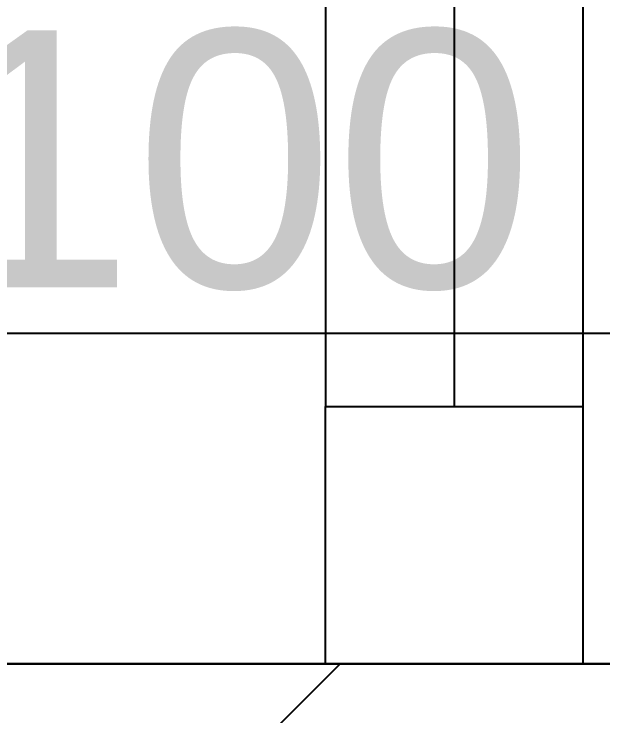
# Model space of a CAD drawing. Header units: millimetres. Extents: x 1417 to 35090, y -5751 to 14938.
# Drawn here: x 4586.6 to 4701.1, y -1785.5 to -1649.1 of the extents above; entities that cross this region are included whole.
import ezdxf

# ---------------------------------------------------------------- set-up
doc = ezdxf.new("R2010")
doc.units = ezdxf.units.MM
doc.styles.get("Standard").update_dxf_attribs({"font": 'arial.ttf'})

msp = doc.modelspace()

# ---------------------------------------------------------------- linework, layer by layer
for p, q in [((4647.17, -625.36), (4647.17, -1725.36)), ((4672.17, -625.36), (4672.17, -1725.36)), ((4697.17, -625.36), (4697.17, -1725.36)), ((4647.17, -1725.36), (4697.17, -1725.36)), ((4647.17, -1775.36), (4647.17, -1725.36)), ((4697.17, -1725.36), (4697.17, -1775.36)), ((4872.17, -1775.36), (4472.17, -1775.36)), ((4472.17, -1775.36), (4872.17, -1775.36)), ((4697.17, -1775.36), (4647.17, -1775.36))]:
    msp.add_line(p, q)
at = {"color": 6, "linetype": 'Continuous'}
msp.add_line((4472.17, -1953.2), (4650.01, -1775.36), dxfattribs=at)
msp.add_lwpolyline([(4298.56, -1734.48), (4568.16, -1734.48), (4472.17, -1775.36), (4472.17, -1711.13), (4826.91, -1711.13)])

# ---------------------------------------------------------------- texts
msp.add_text('+1.100', height=50).set_placement((4472.17, -1702.23))

doc.saveas('drawing.dxf')
